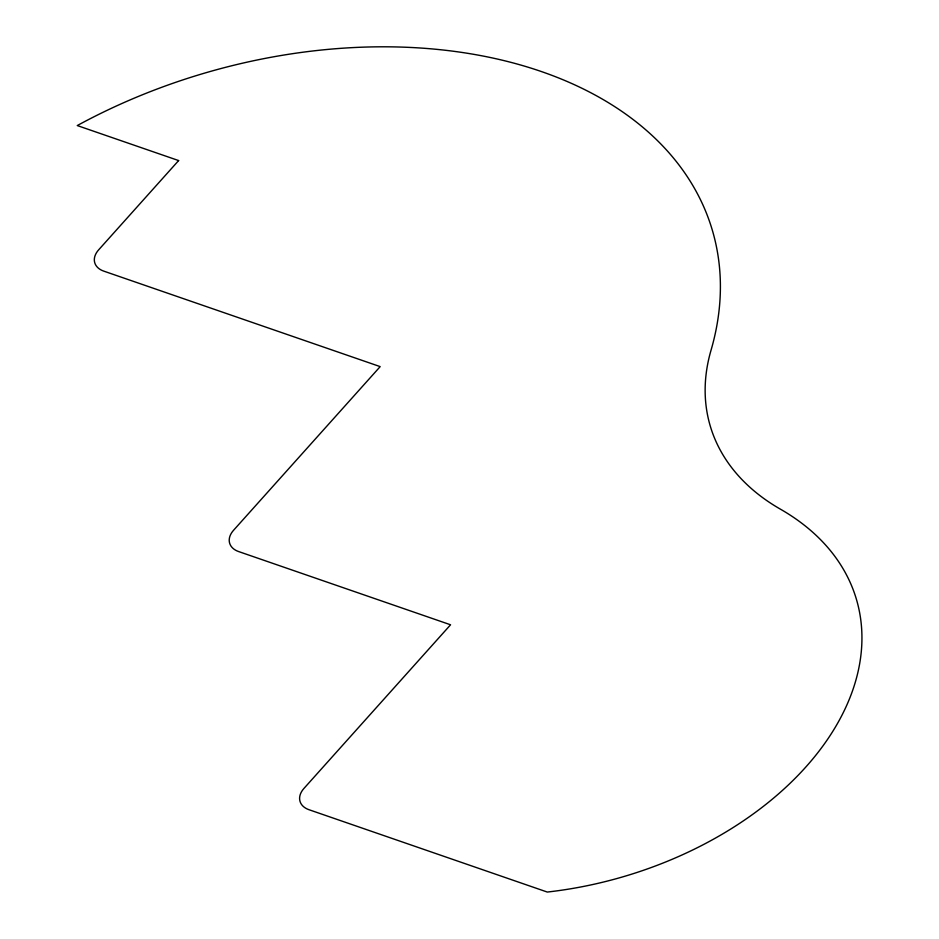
<?xml version="1.0" encoding="UTF-8"?>
<svg xmlns="http://www.w3.org/2000/svg" width="939" height="939" viewBox="0 0 939 939"><rect width="100%" height="100%" fill="white"/><g stroke="black" fill="none" stroke-linecap="round" stroke-linejoin="round"><path stroke-width="1.41" d="M178.633 160.569L98.642 249.856A23.264 15.447 -16.2 0 0 103.736 271.113L380.178 366.621L233.529 530.312A23.264 15.447 -16.2 0 0 238.623 551.557L450.567 624.787L303.907 788.478A23.264 15.447 -16.2 0 0 309.013 809.723L547.273 892.05A302.358 200.746 -16.2 0 0 834.137 729.169A302.358 200.746 -16.2 0 0 780.403 509.161A279.094 185.3 -16.2 0 1 711.046 350.177A441.905 293.391 -16.2 0 0 544.456 72.62A441.905 293.391 -16.2 0 0 77.268 125.556L178.633 160.569"/></g></svg>
